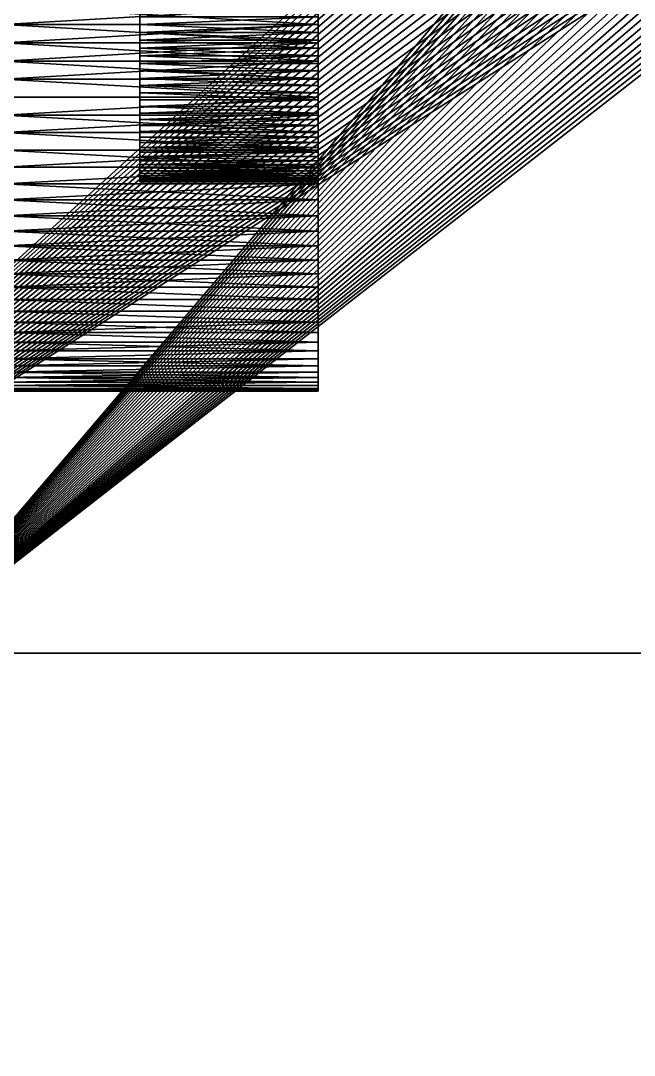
# Model space of a CAD drawing. Header units: millimetres. Extents: x 0 to 520, y -2 to 382.
# Drawn here: x 24.16 to 30.02, y 174.16 to 184.04 of the extents above; entities that cross this region are included whole.
import ezdxf

# ---------------------------------------------------------------- set-up
doc = ezdxf.new("R2010")
doc.units = ezdxf.units.MM

msp = doc.modelspace()

# ---------------------------------------------------------------- linework, layer by layer
at = {"layer": 'BRASS', "color": 52}
for points in [[(509.2, 369.2, 103), (10.8, 369.2, 103), (10.8, 10.8, 103)], [(509.2, 369.2, 103), (10.8, 10.8, 103), (509.2, 10.8, 103)], [(20.5, 20.5, 86), (20.5, 359.5, 86), (35.35, 190, 86)], [(20.5, 20.5, 86), (35.35, 190, 86), (35.3521, 189.9178, 86)], [(20.5, 20.5, 86), (35.3521, 189.9178, 86), (35.3582, 189.8357, 86)], [(20.5, 20.5, 86), (35.3582, 189.8357, 86), (35.3684, 189.7541, 86)], [(20.5, 20.5, 86), (35.3684, 189.7541, 86), (35.3827, 189.6731, 86)], [(20.5, 20.5, 86), (35.3827, 189.6731, 86), (35.3827, 70.3269, 86)]]:
    msp.add_3dface(points, dxfattribs=at)
at = {"layer": 'STEEL', "color": 8}
for points in [[(33.2507, 190.0561, 86), (20, 202, 86), (20, 178, 86)], [(23, 178, 83), (23, 202, 83), (33.2507, 190.0561, 83)], [(33.2507, 190.0561, 86), (20, 178, 86), (33.2507, 189.9439, 86)], [(23, 178, 83), (33.2507, 190.0561, 83), (33.2507, 189.9439, 83)], [(33.2507, 189.9439, 86), (20, 178, 86), (33.2563, 189.8319, 86)], [(23, 178, 83), (33.2507, 189.9439, 83), (33.2563, 189.8319, 83)], [(33.2563, 189.8319, 86), (20, 178, 86), (33.2675, 189.7202, 86)], [(23, 178, 83), (33.2563, 189.8319, 83), (33.2675, 189.7202, 83)], [(33.2675, 189.7202, 86), (20, 178, 86), (33.2842, 189.6093, 86)], [(23, 178, 83), (33.2675, 189.7202, 83), (33.2842, 189.6093, 83)], [(33.2842, 189.6093, 86), (20, 178, 86), (33.3064, 189.4993, 86)], [(23, 178, 83), (33.2842, 189.6093, 83), (33.3064, 189.4993, 83)], [(33.3064, 189.4993, 86), (20, 178, 86), (33.3341, 189.3906, 86)], [(23, 178, 83), (33.3064, 189.4993, 83), (33.3341, 189.3906, 83)], [(33.3341, 189.3906, 86), (20, 178, 86), (33.3672, 189.2834, 86)], [(23, 178, 83), (33.3341, 189.3906, 83), (33.3672, 189.2834, 83)], [(33.3672, 189.2834, 86), (20, 178, 86), (33.4055, 189.178, 86)], [(23, 178, 83), (33.3672, 189.2834, 83), (33.4055, 189.178, 83)], [(33.4055, 189.178, 86), (20, 178, 86), (33.4491, 189.0746, 86)], [(23, 178, 83), (33.4055, 189.178, 83), (33.4491, 189.0746, 83)], [(33.4491, 189.0746, 86), (20, 178, 86), (33.4978, 188.9735, 86)], [(23, 178, 83), (33.4491, 189.0746, 83), (33.4978, 188.9735, 83)], [(33.4978, 188.9735, 86), (20, 178, 86), (33.5514, 188.875, 86)], [(23, 178, 83), (33.4978, 188.9735, 83), (33.5514, 188.875, 83)], [(33.5514, 188.875, 86), (20, 178, 86), (33.6099, 188.7793, 86)], [(23, 178, 83), (33.5514, 188.875, 83), (33.6099, 188.7793, 83)], [(33.6099, 188.7793, 86), (20, 178, 86), (33.6731, 188.6866, 86)], [(23, 178, 83), (33.6099, 188.7793, 83), (33.6731, 188.6866, 83)], [(33.6731, 188.6866, 86), (20, 178, 86), (33.7409, 188.5971, 86)], [(23, 178, 83), (33.6731, 188.6866, 83), (33.7409, 188.5971, 83)], [(33.7409, 188.5971, 86), (20, 178, 86), (33.813, 188.5112, 86)], [(23, 178, 83), (33.7409, 188.5971, 83), (33.813, 188.5112, 83)], [(33.813, 188.5112, 86), (20, 178, 86), (33.8893, 188.429, 86)], [(23, 178, 83), (33.813, 188.5112, 83), (33.8893, 188.429, 83)], [(33.9696, 188.3506, 86), (33.8893, 188.429, 86), (20, 178, 86)], [(33.8893, 188.429, 83), (33.9696, 188.3506, 83), (23, 178, 83)], [(34.0537, 188.2764, 86), (33.9696, 188.3506, 86), (20, 178, 86)], [(34.1414, 188.2065, 86), (34.0537, 188.2764, 86), (20, 178, 86)], [(33.9696, 188.3506, 83), (34.0537, 188.2764, 83), (23, 178, 83)], [(34.0537, 188.2764, 83), (34.1414, 188.2065, 83), (23, 178, 83)], [(34.2325, 188.141, 86), (34.1414, 188.2065, 86), (20, 178, 86)], [(34.1414, 188.2065, 83), (34.2325, 188.141, 83), (23, 178, 83)], [(34.3268, 188.0801, 86), (34.2325, 188.141, 86), (20, 178, 86)], [(34.4239, 188.024, 86), (34.3268, 188.0801, 86), (20, 178, 86)], [(34.2325, 188.141, 83), (34.3268, 188.0801, 83), (23, 178, 83)], [(34.3268, 188.0801, 83), (34.4239, 188.024, 83), (23, 178, 83)], [(34.5238, 187.9728, 86), (34.4239, 188.024, 86), (20, 178, 86)], [(34.626, 187.9267, 86), (34.5238, 187.9728, 86), (20, 178, 86)], [(34.4239, 188.024, 83), (34.5238, 187.9728, 83), (23, 178, 83)], [(34.5238, 187.9728, 83), (34.626, 187.9267, 83), (23, 178, 83)], [(34.7305, 187.8857, 86), (34.626, 187.9267, 86), (20, 178, 86)], [(34.8368, 187.85, 86), (34.7305, 187.8857, 86), (20, 178, 86)], [(34.626, 187.9267, 83), (34.7305, 187.8857, 83), (23, 178, 83)], [(34.7305, 187.8857, 83), (34.8368, 187.85, 83), (23, 178, 83)], [(34.9448, 187.8196, 86), (34.8368, 187.85, 86), (20, 178, 86)], [(35.0542, 187.7946, 86), (34.9448, 187.8196, 86), (20, 178, 86)], [(35.1647, 187.7751, 86), (35.0542, 187.7946, 86), (20, 178, 86)], [(35.276, 187.7612, 86), (35.1647, 187.7751, 86), (20, 178, 86)], [(34.8368, 187.85, 83), (34.9448, 187.8196, 83), (23, 178, 83)], [(34.9448, 187.8196, 83), (35.0542, 187.7946, 83), (23, 178, 83)], [(35.0542, 187.7946, 83), (35.1647, 187.7751, 83), (23, 178, 83)], [(35.1647, 187.7751, 83), (35.276, 187.7612, 83), (23, 178, 83)], [(48, 178, 86), (35.276, 187.7612, 86), (20, 178, 86)], [(35.276, 187.7612, 83), (35.3878, 187.7528, 83), (23, 178, 83)], [(35.3878, 187.7528, 83), (35.5, 187.75, 83), (23, 178, 83)], [(35.5, 187.75, 83), (48, 178, 83), (23, 178, 83)], [(25.3, 182.701, 72.75), (25.3, 185.4958, 71.8879), (25.3, 185.4995, 72.0374)], [(25.3, 182.9262, 73.0474), (25.3, 185.4995, 72.0374), (25.3, 185.4219, 72.4777)], [(25.3, 182.9262, 73.0474), (25.3, 182.701, 72.75), (25.3, 185.4995, 72.0374)], [(25.3, 182.5561, 71.5937), (25.3, 185.4884, 71.8135), (25.3, 185.4958, 71.8879)], [(25.3, 182.701, 72.75), (25.3, 182.5561, 71.5937), (25.3, 185.4958, 71.8879)], [(25.3, 182.5561, 71.5937), (25.3, 185.4772, 71.7395), (25.3, 185.4884, 71.8135)], [(25.3, 182.5561, 71.5937), (25.3, 185.4624, 71.6662), (25.3, 185.4772, 71.7395)], [(25.3, 182.5561, 71.5937), (25.3, 185.3963, 71.452), (25.3, 185.4624, 71.6662)], [(25.3, 182.9262, 73.0474), (25.3, 185.4219, 72.4777), (25.3, 185.299, 72.75)], [(25.3, 182.5561, 71.5937), (25.3, 185.3348, 71.3157), (25.3, 185.3963, 71.452)], [(25.3, 182.5561, 71.5937), (25.3, 185.2179, 71.1244), (25.3, 185.3348, 71.3157)], [(25.3, 182.9262, 73.0474), (25.3, 185.299, 72.75), (25.3, 184.4421, 73.4334)], [(25.3, 182.5561, 71.5937), (25.3, 185.1247, 71.0075), (25.3, 185.2179, 71.1244)], [(25.3, 182.5561, 71.5937), (25.3, 185.0738, 70.9526), (25.3, 185.1247, 71.0075)], [(25.3, 182.5561, 71.5937), (25.3, 185.0203, 70.9004), (25.3, 185.0738, 70.9526)], [(25.3, 182.5561, 71.5937), (25.3, 184.9642, 70.8509), (25.3, 185.0203, 70.9004)], [(25.3, 182.5561, 71.5937), (25.3, 184.9057, 70.8043), (25.3, 184.9642, 70.8509)], [(25.3, 182.5561, 71.5937), (25.3, 184.845, 70.7606), (25.3, 184.9057, 70.8043)], [(25.3, 182.701, 71.25), (25.3, 184.7822, 70.7201), (25.3, 184.845, 70.7606)], [(25.3, 182.5561, 71.5937), (25.3, 182.701, 71.25), (25.3, 184.845, 70.7606)], [(25.3, 182.701, 71.25), (25.3, 184.6508, 70.6485), (25.3, 184.7822, 70.7201)], [(25.3, 182.8753, 71.0075), (25.3, 184.5827, 70.6178), (25.3, 184.6508, 70.6485)], [(25.3, 182.701, 71.25), (25.3, 182.8753, 71.0075), (25.3, 184.6508, 70.6485)], [(25.3, 182.8753, 71.0075), (25.3, 184.3701, 70.5464), (25.3, 184.5827, 70.6178)], [(25.3, 183.8506, 73.4925), (25.3, 184.4421, 73.4334), (25.3, 184.2236, 73.4832)], [(25.3, 182.9262, 73.0474), (25.3, 184.4421, 73.4334), (25.3, 183.8506, 73.4925)], [(25.3, 182.9797, 70.9004), (25.3, 184.2972, 70.5297), (25.3, 184.3701, 70.5464)], [(25.3, 182.8753, 71.0075), (25.3, 182.9797, 70.9004), (25.3, 184.3701, 70.5464)], [(25.3, 182.9797, 70.9004), (25.3, 184.2236, 70.5168), (25.3, 184.2972, 70.5297)], [(25.3, 182.9797, 70.9004), (25.3, 184.1494, 70.5075), (25.3, 184.2236, 70.5168)], [(25.3, 184, 73.5), (25.3, 184.2236, 73.4832), (25.3, 184.0748, 73.4981)], [(25.3, 183.8506, 73.4925), (25.3, 184.2236, 73.4832), (25.3, 184, 73.5)], [(27, 184.1745, 68.5044), (27, 184, 68.5), (24, 184, 68.5)], [(27, 184.1745, 68.5044), (24, 184, 68.5), (24, 184.1745, 68.5044)], [(27, 184, 75.5), (24, 184.1745, 75.4956), (24, 184, 75.5)], [(27, 184, 75.5), (27, 184.1745, 75.4956), (24, 184.1745, 75.4956)], [(25.3, 182.9797, 70.9004), (25.3, 184.0748, 70.5019), (25.3, 184.1494, 70.5075)], [(27, 184, 70.5), (27, 184.1745, 68.5044), (27, 184.0748, 70.5019)], [(27, 184, 70.5), (27, 184, 68.5), (27, 184.1745, 68.5044)], [(27, 184, 75.5), (27, 184.0748, 73.4981), (27, 184.1745, 75.4956)], [(27, 184, 70.5), (27, 184.0748, 70.5019), (25.3, 184, 70.5)], [(25.3, 184, 70.5), (27, 184.0748, 70.5019), (25.3, 184.0748, 70.5019)], [(25.3, 184.0748, 73.4981), (27, 184.0748, 73.4981), (25.3, 184, 73.5)], [(27, 184.0748, 73.4981), (27, 184, 73.5), (25.3, 184, 73.5)], [(25.3, 182.9797, 70.9004), (25.3, 184, 70.5), (25.3, 184.0748, 70.5019)], [(27, 184, 75.5), (27, 184, 73.5), (27, 184.0748, 73.4981)], [(27, 183.8255, 75.4956), (27, 184, 75.5), (24, 184, 75.5)], [(27, 183.8255, 75.4956), (24, 184, 75.5), (24, 183.8255, 75.4956)], [(27, 184, 68.5), (27, 183.8255, 68.5044), (24, 183.8255, 68.5044)], [(27, 184, 68.5), (24, 183.8255, 68.5044), (24, 184, 68.5)], [(27, 184, 73.5), (27, 183.9252, 73.4981), (25.3, 184, 73.5)], [(25.3, 184, 73.5), (27, 183.9252, 73.4981), (25.3, 183.9252, 73.4981)], [(27, 183.9252, 70.5019), (27, 184, 70.5), (25.3, 183.9252, 70.5019)], [(25.3, 183.9252, 70.5019), (27, 184, 70.5), (25.3, 184, 70.5)], [(25.3, 182.9797, 70.9004), (25.3, 183.9252, 70.5019), (25.3, 184, 70.5)], [(25.3, 183.8506, 73.4925), (25.3, 184, 73.5), (25.3, 183.9252, 73.4981)], [(25.3, 183.9252, 73.4981), (27, 183.8506, 73.4925), (25.3, 183.8506, 73.4925)], [(27, 183.9252, 73.4981), (27, 183.8506, 73.4925), (25.3, 183.9252, 73.4981)], [(27, 183.8506, 70.5075), (27, 183.9252, 70.5019), (25.3, 183.8506, 70.5075)], [(25.3, 183.8506, 70.5075), (27, 183.9252, 70.5019), (25.3, 183.9252, 70.5019)], [(25.3, 182.9797, 70.9004), (25.3, 183.8506, 70.5075), (25.3, 183.9252, 70.5019)], [(27, 183.9252, 70.5019), (27, 183.8255, 68.5044), (27, 184, 68.5)], [(27, 183.9252, 70.5019), (27, 184, 68.5), (27, 184, 70.5)], [(27, 184, 75.5), (27, 183.9252, 73.4981), (27, 184, 73.5)], [(27, 183.8255, 75.4956), (27, 183.9252, 73.4981), (27, 184, 75.5)], [(27, 183.8506, 70.5075), (27, 183.8255, 68.5044), (27, 183.9252, 70.5019)], [(27, 183.8255, 75.4956), (27, 183.8506, 73.4925), (27, 183.9252, 73.4981)], [(27, 183.6515, 75.4826), (24, 183.8255, 75.4956), (24, 183.6515, 75.4826)], [(27, 183.6515, 75.4826), (27, 183.8255, 75.4956), (24, 183.8255, 75.4956)], [(27, 183.8255, 68.5044), (27, 183.6515, 68.5174), (24, 183.6515, 68.5174)], [(27, 183.8255, 68.5044), (24, 183.6515, 68.5174), (24, 183.8255, 68.5044)], [(25.3, 183.8506, 73.4925), (27, 183.7764, 73.4832), (25.3, 183.7764, 73.4832)], [(27, 183.8506, 73.4925), (27, 183.7764, 73.4832), (25.3, 183.8506, 73.4925)], [(25.3, 183.7764, 70.5168), (27, 183.8506, 70.5075), (25.3, 183.8506, 70.5075)], [(27, 183.7764, 70.5168), (27, 183.8506, 70.5075), (25.3, 183.7764, 70.5168)], [(25.3, 183.2178, 70.7201), (25.3, 183.7764, 70.5168), (25.3, 183.8506, 70.5075)], [(25.3, 182.9797, 70.9004), (25.3, 183.2178, 70.7201), (25.3, 183.8506, 70.5075)], [(25.3, 183.7028, 73.4703), (25.3, 183.8506, 73.4925), (25.3, 183.7764, 73.4832)], [(25.3, 183.6299, 73.4536), (25.3, 183.8506, 73.4925), (25.3, 183.7028, 73.4703)], [(25.3, 182.9262, 73.0474), (25.3, 183.8506, 73.4925), (25.3, 183.6299, 73.4536)], [(27, 183.8506, 70.5075), (27, 183.6515, 68.5174), (27, 183.8255, 68.5044)], [(27, 183.7764, 70.5168), (27, 183.6515, 68.5174), (27, 183.8506, 70.5075)], [(27, 183.6515, 75.4826), (27, 183.8506, 73.4925), (27, 183.8255, 75.4956)], [(27, 183.4784, 75.4609), (27, 183.7764, 73.4832), (27, 183.8506, 73.4925)], [(27, 183.4784, 75.4609), (27, 183.8506, 73.4925), (27, 183.6515, 75.4826)], [(25.3, 183.7764, 73.4832), (27, 183.7028, 73.4703), (25.3, 183.7028, 73.4703)], [(27, 183.7764, 73.4832), (27, 183.7028, 73.4703), (25.3, 183.7764, 73.4832)], [(25.3, 183.7028, 70.5297), (27, 183.7764, 70.5168), (25.3, 183.7764, 70.5168)], [(27, 183.7028, 70.5297), (27, 183.7764, 70.5168), (25.3, 183.7028, 70.5297)], [(25.3, 183.2178, 70.7201), (25.3, 183.7028, 70.5297), (25.3, 183.7764, 70.5168)], [(27, 183.7764, 70.5168), (27, 183.4784, 68.5391), (27, 183.6515, 68.5174)], [(27, 183.7028, 70.5297), (27, 183.4784, 68.5391), (27, 183.7764, 70.5168)], [(27, 183.4784, 75.4609), (27, 183.7028, 73.4703), (27, 183.7764, 73.4832)], [(27, 183.6515, 75.4826), (24, 183.6515, 75.4826), (24, 183.4784, 75.4609)], [(27, 183.4784, 75.4609), (27, 183.6515, 75.4826), (24, 183.4784, 75.4609)], [(27, 183.4784, 68.5391), (24, 183.4784, 68.5391), (24, 183.6515, 68.5174)], [(27, 183.6515, 68.5174), (27, 183.4784, 68.5391), (24, 183.6515, 68.5174)], [(25.3, 183.7028, 73.4703), (27, 183.6299, 73.4536), (25.3, 183.6299, 73.4536)], [(27, 183.7028, 73.4703), (27, 183.6299, 73.4536), (25.3, 183.7028, 73.4703)], [(25.3, 183.6299, 70.5464), (27, 183.7028, 70.5297), (25.3, 183.7028, 70.5297)], [(27, 183.6299, 70.5464), (27, 183.7028, 70.5297), (25.3, 183.6299, 70.5464)], [(25.3, 183.5579, 70.5666), (25.3, 183.6299, 70.5464), (25.3, 183.7028, 70.5297)], [(25.3, 183.2178, 70.7201), (25.3, 183.5579, 70.5666), (25.3, 183.7028, 70.5297)], [(25.3, 183.6299, 73.4536), (27, 183.5579, 73.4334), (25.3, 183.5579, 73.4334)], [(27, 183.6299, 73.4536), (27, 183.5579, 73.4334), (25.3, 183.6299, 73.4536)], [(25.3, 183.5579, 70.5666), (27, 183.5579, 70.5666), (25.3, 183.6299, 70.5464)], [(27, 183.5579, 70.5666), (27, 183.6299, 70.5464), (25.3, 183.6299, 70.5464)], [(25.3, 183.487, 73.4095), (25.3, 183.6299, 73.4536), (25.3, 183.5579, 73.4334)], [(25.3, 183.3492, 73.3515), (25.3, 183.6299, 73.4536), (25.3, 183.487, 73.4095)], [(25.3, 183.2178, 73.2799), (25.3, 183.6299, 73.4536), (25.3, 183.3492, 73.3515)], [(25.3, 182.9797, 73.0996), (25.3, 183.6299, 73.4536), (25.3, 183.2178, 73.2799)], [(25.3, 182.9262, 73.0474), (25.3, 183.6299, 73.4536), (25.3, 182.9797, 73.0996)], [(27, 183.7028, 70.5297), (27, 183.3065, 68.5694), (27, 183.4784, 68.5391)], [(27, 183.6299, 70.5464), (27, 183.3065, 68.5694), (27, 183.7028, 70.5297)], [(27, 183.3065, 75.4306), (27, 183.7028, 73.4703), (27, 183.4784, 75.4609)], [(27, 183.1363, 75.3918), (27, 183.7028, 73.4703), (27, 183.3065, 75.4306)], [(27, 183.1363, 75.3918), (27, 183.6299, 73.4536), (27, 183.7028, 73.4703)], [(27, 183.6299, 70.5464), (27, 183.1363, 68.6082), (27, 183.3065, 68.5694)], [(27, 183.5579, 70.5666), (27, 183.1363, 68.6082), (27, 183.6299, 70.5464)], [(27, 182.9684, 75.3445), (27, 183.5579, 73.4334), (27, 183.6299, 73.4536)], [(27, 182.9684, 75.3445), (27, 183.6299, 73.4536), (27, 183.1363, 75.3918)], [(25.3, 183.5579, 73.4334), (27, 183.487, 73.4095), (25.3, 183.487, 73.4095)], [(27, 183.5579, 73.4334), (27, 183.487, 73.4095), (25.3, 183.5579, 73.4334)], [(27, 183.487, 70.5905), (27, 183.5579, 70.5666), (25.3, 183.487, 70.5905)], [(25.3, 183.487, 70.5905), (27, 183.5579, 70.5666), (25.3, 183.5579, 70.5666)], [(25.3, 183.2178, 70.7201), (25.3, 183.487, 70.5905), (25.3, 183.5579, 70.5666)], [(27, 183.5579, 70.5666), (27, 182.9684, 68.6555), (27, 183.1363, 68.6082)], [(27, 183.487, 70.5905), (27, 182.9684, 68.6555), (27, 183.5579, 70.5666)], [(27, 182.8029, 75.2889), (27, 183.5579, 73.4334), (27, 182.9684, 75.3445)], [(27, 182.8029, 75.2889), (27, 183.487, 73.4095), (27, 183.5579, 73.4334)], [(27, 183.3065, 75.4306), (24, 183.4784, 75.4609), (24, 183.3065, 75.4306)], [(27, 183.3065, 75.4306), (27, 183.4784, 75.4609), (24, 183.4784, 75.4609)], [(27, 183.3065, 68.5694), (24, 183.3065, 68.5694), (24, 183.4784, 68.5391)], [(27, 183.4784, 68.5391), (27, 183.3065, 68.5694), (24, 183.4784, 68.5391)], [(25.3, 183.487, 73.4095), (27, 183.4173, 73.3822), (25.3, 183.4173, 73.3822)], [(27, 183.487, 73.4095), (27, 183.4173, 73.3822), (25.3, 183.487, 73.4095)], [(27, 183.4173, 70.6178), (27, 183.487, 70.5905), (25.3, 183.4173, 70.6178)], [(25.3, 183.4173, 70.6178), (27, 183.487, 70.5905), (25.3, 183.487, 70.5905)], [(25.3, 183.2178, 70.7201), (25.3, 183.4173, 70.6178), (25.3, 183.487, 70.5905)], [(25.3, 183.3492, 73.3515), (25.3, 183.487, 73.4095), (25.3, 183.4173, 73.3822)], [(27, 183.487, 70.5905), (27, 182.8029, 68.7111), (27, 182.9684, 68.6555)], [(27, 183.4173, 70.6178), (27, 182.8029, 68.7111), (27, 183.487, 70.5905)], [(27, 182.8029, 75.2889), (27, 183.4173, 73.3822), (27, 183.487, 73.4095)], [(25.3, 183.4173, 73.3822), (27, 183.3492, 73.3515), (25.3, 183.3492, 73.3515)], [(27, 183.4173, 73.3822), (27, 183.3492, 73.3515), (25.3, 183.4173, 73.3822)], [(25.3, 183.3492, 70.6485), (27, 183.3492, 70.6485), (25.3, 183.4173, 70.6178)], [(27, 183.3492, 70.6485), (27, 183.4173, 70.6178), (25.3, 183.4173, 70.6178)], [(25.3, 183.2826, 70.6827), (25.3, 183.3492, 70.6485), (25.3, 183.4173, 70.6178)], [(25.3, 183.2178, 70.7201), (25.3, 183.2826, 70.6827), (25.3, 183.4173, 70.6178)], [(25.3, 183.3492, 73.3515), (27, 183.2826, 73.3173), (25.3, 183.2826, 73.3173)], [(27, 183.3492, 73.3515), (27, 183.2826, 73.3173), (25.3, 183.3492, 73.3515)], [(25.3, 183.2826, 70.6827), (27, 183.2826, 70.6827), (25.3, 183.3492, 70.6485)], [(27, 183.2826, 70.6827), (27, 183.3492, 70.6485), (25.3, 183.3492, 70.6485)], [(25.3, 183.2178, 73.2799), (25.3, 183.3492, 73.3515), (25.3, 183.2826, 73.3173)], [(27, 183.4173, 70.6178), (27, 182.4814, 68.8466), (27, 182.6405, 68.7748)], [(27, 183.4173, 70.6178), (27, 182.6405, 68.7748), (27, 182.8029, 68.7111)], [(27, 183.3492, 70.6485), (27, 182.4814, 68.8466), (27, 183.4173, 70.6178)], [(27, 182.6405, 75.2252), (27, 183.4173, 73.3822), (27, 182.8029, 75.2889)], [(27, 182.4814, 75.1534), (27, 183.4173, 73.3822), (27, 182.6405, 75.2252)], [(27, 182.4814, 75.1534), (27, 183.3492, 73.3515), (27, 183.4173, 73.3822)], [(27, 183.2826, 70.6827), (27, 182.4814, 68.8466), (27, 183.3492, 70.6485)], [(27, 182.4814, 75.1534), (27, 183.2826, 73.3173), (27, 183.3492, 73.3515)], [(27, 183.3065, 75.4306), (24, 183.3065, 75.4306), (24, 183.1363, 75.3918)], [(27, 183.1363, 75.3918), (27, 183.3065, 75.4306), (24, 183.1363, 75.3918)], [(27, 183.3065, 68.5694), (24, 183.1363, 68.6082), (24, 183.3065, 68.5694)], [(27, 183.3065, 68.5694), (27, 183.1363, 68.6082), (24, 183.1363, 68.6082)], [(25.3, 183.2826, 73.3173), (27, 183.2826, 73.3173), (25.3, 183.2178, 73.2799)], [(27, 183.2826, 73.3173), (27, 183.2178, 73.2799), (25.3, 183.2178, 73.2799)], [(27, 183.2178, 70.7201), (27, 183.2826, 70.6827), (25.3, 183.2178, 70.7201)], [(25.3, 183.2178, 70.7201), (27, 183.2826, 70.6827), (25.3, 183.2826, 70.6827)], [(27, 183.2826, 70.6827), (27, 182.3261, 68.9262), (27, 182.4814, 68.8466)], [(27, 183.2178, 70.7201), (27, 182.3261, 68.9262), (27, 183.2826, 70.6827)], [(27, 182.3261, 75.0738), (27, 183.2826, 73.3173), (27, 182.4814, 75.1534)], [(27, 182.175, 74.9865), (27, 183.2178, 73.2799), (27, 183.2826, 73.3173)], [(27, 182.175, 74.9865), (27, 183.2826, 73.3173), (27, 182.3261, 75.0738)], [(27, 183.1363, 75.3918), (24, 183.1363, 75.3918), (24, 182.9684, 75.3445)], [(27, 182.9684, 75.3445), (27, 183.1363, 75.3918), (24, 182.9684, 75.3445)], [(27, 182.9684, 68.6555), (24, 182.9684, 68.6555), (24, 183.1363, 68.6082)], [(27, 183.1363, 68.6082), (27, 182.9684, 68.6555), (24, 183.1363, 68.6082)], [(27, 183.2178, 73.2799), (27, 183.155, 73.2394), (25.3, 183.2178, 73.2799)], [(25.3, 183.2178, 73.2799), (27, 183.155, 73.2394), (25.3, 183.155, 73.2394)], [(27, 183.155, 70.7606), (27, 183.2178, 70.7201), (25.3, 183.155, 70.7606)], [(25.3, 183.155, 70.7606), (27, 183.2178, 70.7201), (25.3, 183.2178, 70.7201)], [(25.3, 183.0943, 70.8043), (25.3, 183.155, 70.7606), (25.3, 183.2178, 70.7201)], [(25.3, 182.9797, 70.9004), (25.3, 183.0943, 70.8043), (25.3, 183.2178, 70.7201)], [(25.3, 183.0943, 73.1957), (25.3, 183.2178, 73.2799), (25.3, 183.155, 73.2394)], [(25.3, 182.9797, 73.0996), (25.3, 183.2178, 73.2799), (25.3, 183.0943, 73.1957)], [(25.3, 183.155, 73.2394), (27, 183.155, 73.2394), (25.3, 183.0943, 73.1957)], [(27, 183.155, 73.2394), (27, 183.0943, 73.1957), (25.3, 183.0943, 73.1957)], [(27, 183.0943, 70.8043), (27, 183.155, 70.7606), (25.3, 183.0943, 70.8043)], [(25.3, 183.0943, 70.8043), (27, 183.155, 70.7606), (25.3, 183.155, 70.7606)], [(27, 183.2178, 70.7201), (27, 182.175, 69.0135), (27, 182.3261, 68.9262)], [(27, 183.155, 70.7606), (27, 182.175, 69.0135), (27, 183.2178, 70.7201)], [(27, 182.0284, 74.8918), (27, 183.2178, 73.2799), (27, 182.175, 74.9865)], [(27, 182.0284, 74.8918), (27, 183.155, 73.2394), (27, 183.2178, 73.2799)], [(27, 183.155, 70.7606), (27, 182.0284, 69.1082), (27, 182.175, 69.0135)], [(27, 183.0943, 70.8043), (27, 182.0284, 69.1082), (27, 183.155, 70.7606)], [(27, 181.8867, 74.79), (27, 183.0943, 73.1957), (27, 183.155, 73.2394)], [(27, 181.8867, 74.79), (27, 183.155, 73.2394), (27, 182.0284, 74.8918)], [(27, 183.0943, 73.1957), (27, 183.0358, 73.1491), (25.3, 183.0943, 73.1957)], [(25.3, 183.0943, 73.1957), (27, 183.0358, 73.1491), (25.3, 183.0358, 73.1491)], [(27, 183.0358, 70.8509), (27, 183.0943, 70.8043), (25.3, 183.0358, 70.8509)], [(25.3, 183.0358, 70.8509), (27, 183.0943, 70.8043), (25.3, 183.0943, 70.8043)], [(25.3, 182.9797, 70.9004), (25.3, 183.0358, 70.8509), (25.3, 183.0943, 70.8043)], [(25.3, 182.9797, 73.0996), (25.3, 183.0943, 73.1957), (25.3, 183.0358, 73.1491)], [(25.3, 183.0358, 73.1491), (27, 183.0358, 73.1491), (25.3, 182.9797, 73.0996)], [(27, 183.0358, 73.1491), (27, 182.9797, 73.0996), (25.3, 182.9797, 73.0996)], [(27, 182.9797, 70.9004), (27, 183.0358, 70.8509), (25.3, 182.9797, 70.9004)], [(25.3, 182.9797, 70.9004), (27, 183.0358, 70.8509), (25.3, 183.0358, 70.8509)], [(27, 183.0943, 70.8043), (27, 181.8867, 69.21), (27, 182.0284, 69.1082)], [(27, 183.0358, 70.8509), (27, 181.8867, 69.21), (27, 183.0943, 70.8043)], [(27, 181.8867, 74.79), (27, 183.0358, 73.1491), (27, 183.0943, 73.1957)], [(27, 183.0358, 70.8509), (27, 181.7502, 69.3188), (27, 181.8867, 69.21)], [(27, 182.9797, 70.9004), (27, 181.7502, 69.3188), (27, 183.0358, 70.8509)], [(27, 181.7502, 74.6812), (27, 183.0358, 73.1491), (27, 181.8867, 74.79)], [(27, 181.6194, 74.5657), (27, 182.9797, 73.0996), (27, 183.0358, 73.1491)], [(27, 181.6194, 74.5657), (27, 183.0358, 73.1491), (27, 181.7502, 74.6812)], [(27, 182.8029, 75.2889), (24, 182.9684, 75.3445), (24, 182.8029, 75.2889)], [(27, 182.8029, 75.2889), (27, 182.9684, 75.3445), (24, 182.9684, 75.3445)], [(27, 182.8029, 68.7111), (24, 182.8029, 68.7111), (24, 182.9684, 68.6555)], [(27, 182.9684, 68.6555), (27, 182.8029, 68.7111), (24, 182.9684, 68.6555)], [(27, 182.9797, 73.0996), (27, 182.9262, 73.0474), (25.3, 182.9797, 73.0996)], [(25.3, 182.9797, 73.0996), (27, 182.9262, 73.0474), (25.3, 182.9262, 73.0474)], [(25.3, 182.9262, 70.9526), (27, 182.9262, 70.9526), (25.3, 182.9797, 70.9004)], [(27, 182.9262, 70.9526), (27, 182.9797, 70.9004), (25.3, 182.9797, 70.9004)], [(25.3, 182.8753, 71.0075), (25.3, 182.9262, 70.9526), (25.3, 182.9797, 70.9004)], [(27, 182.9797, 70.9004), (27, 181.6194, 69.4343), (27, 181.7502, 69.3188)], [(27, 181.4945, 69.5562), (27, 182.9797, 70.9004), (27, 182.9262, 70.9526)], [(27, 181.4945, 69.5562), (27, 181.6194, 69.4343), (27, 182.9797, 70.9004)], [(27, 181.6194, 74.5657), (27, 182.9262, 73.0474), (27, 182.9797, 73.0996)], [(27, 182.9262, 73.0474), (27, 182.8753, 72.9925), (25.3, 182.9262, 73.0474)], [(25.3, 182.9262, 73.0474), (27, 182.8753, 72.9925), (25.3, 182.8753, 72.9925)], [(27, 182.8753, 71.0075), (27, 182.9262, 70.9526), (25.3, 182.8753, 71.0075)], [(25.3, 182.8753, 71.0075), (27, 182.9262, 70.9526), (25.3, 182.9262, 70.9526)], [(25.3, 182.9262, 73.0474), (25.3, 182.8753, 72.9925), (25.3, 182.8273, 72.9352)], [(25.3, 182.9262, 73.0474), (25.3, 182.8273, 72.9352), (25.3, 182.701, 72.75)], [(27, 182.8753, 72.9925), (27, 182.8273, 72.9352), (25.3, 182.8753, 72.9925)], [(25.3, 182.8753, 72.9925), (27, 182.8273, 72.9352), (25.3, 182.8273, 72.9352)], [(27, 182.8273, 71.0648), (27, 182.8753, 71.0075), (25.3, 182.8273, 71.0648)], [(25.3, 182.8273, 71.0648), (27, 182.8753, 71.0075), (25.3, 182.8753, 71.0075)], [(25.3, 182.7821, 71.1244), (25.3, 182.8273, 71.0648), (25.3, 182.8753, 71.0075)], [(25.3, 182.701, 71.25), (25.3, 182.7821, 71.1244), (25.3, 182.8753, 71.0075)], [(27, 181.3758, 69.6841), (27, 181.4945, 69.5562), (27, 182.9262, 70.9526)], [(27, 181.3758, 69.6841), (27, 182.9262, 70.9526), (27, 182.8753, 71.0075)], [(27, 181.4945, 74.4438), (27, 182.8753, 72.9925), (27, 182.9262, 73.0474)], [(27, 181.4945, 74.4438), (27, 182.9262, 73.0474), (27, 181.6194, 74.5657)], [(27, 181.3758, 69.6841), (27, 182.8753, 71.0075), (27, 182.8273, 71.0648)], [(27, 181.3758, 74.3159), (27, 182.8273, 72.9352), (27, 182.8753, 72.9925)], [(27, 181.4945, 74.4438), (27, 181.3758, 74.3159), (27, 182.8753, 72.9925)], [(27, 182.6405, 75.2252), (24, 182.8029, 75.2889), (24, 182.6405, 75.2252)], [(27, 182.6405, 75.2252), (27, 182.8029, 75.2889), (24, 182.8029, 75.2889)], [(27, 182.8029, 68.7111), (27, 182.6405, 68.7748), (24, 182.6405, 68.7748)], [(27, 182.8029, 68.7111), (24, 182.6405, 68.7748), (24, 182.8029, 68.7111)], [(27, 182.8273, 72.9352), (27, 182.7821, 72.8756), (25.3, 182.8273, 72.9352)], [(25.3, 182.8273, 72.9352), (27, 182.7821, 72.8756), (25.3, 182.7821, 72.8756)], [(27, 182.7821, 71.1244), (27, 182.8273, 71.0648), (25.3, 182.7821, 71.1244)], [(25.3, 182.7821, 71.1244), (27, 182.8273, 71.0648), (25.3, 182.8273, 71.0648)], [(25.3, 182.8273, 72.9352), (25.3, 182.7821, 72.8756), (25.3, 182.74, 72.8138)], [(25.3, 182.8273, 72.9352), (25.3, 182.74, 72.8138), (25.3, 182.701, 72.75)], [(25.3, 182.7821, 72.8756), (27, 182.7821, 72.8756), (25.3, 182.74, 72.8138)], [(27, 182.7821, 72.8756), (27, 182.74, 72.8138), (25.3, 182.74, 72.8138)], [(27, 182.74, 71.1862), (27, 182.7821, 71.1244), (25.3, 182.74, 71.1862)], [(25.3, 182.74, 71.1862), (27, 182.7821, 71.1244), (25.3, 182.7821, 71.1244)], [(25.3, 182.701, 71.25), (25.3, 182.74, 71.1862), (25.3, 182.7821, 71.1244)], [(27, 182.74, 72.8138), (27, 182.701, 72.75), (25.3, 182.74, 72.8138)], [(25.3, 182.74, 72.8138), (27, 182.701, 72.75), (25.3, 182.701, 72.75)], [(25.3, 182.701, 71.25), (27, 182.701, 71.25), (25.3, 182.74, 71.1862)], [(27, 182.701, 71.25), (27, 182.74, 71.1862), (25.3, 182.74, 71.1862)], [(27, 181.2636, 69.8178), (27, 181.3758, 69.6841), (27, 182.8273, 71.0648)], [(27, 181.1582, 69.9569), (27, 181.2636, 69.8178), (27, 182.8273, 71.0648)], [(27, 181.1582, 69.9569), (27, 182.8273, 71.0648), (27, 182.7821, 71.1244)], [(27, 181.1582, 74.0431), (27, 182.7821, 72.8756), (27, 182.8273, 72.9352)], [(27, 181.2636, 74.1822), (27, 181.1582, 74.0431), (27, 182.8273, 72.9352)], [(27, 181.3758, 74.3159), (27, 181.2636, 74.1822), (27, 182.8273, 72.9352)], [(27, 181.0599, 70.1011), (27, 181.1582, 69.9569), (27, 182.7821, 71.1244)], [(27, 181.0599, 70.1011), (27, 182.7821, 71.1244), (27, 182.74, 71.1862)], [(27, 181.1582, 74.0431), (27, 182.74, 72.8138), (27, 182.7821, 72.8756)], [(27, 181.0599, 70.1011), (27, 182.74, 71.1862), (27, 182.701, 71.25)], [(27, 181.0599, 73.8989), (27, 182.701, 72.75), (27, 182.74, 72.8138)], [(27, 181.1582, 74.0431), (27, 181.0599, 73.8989), (27, 182.74, 72.8138)], [(27, 182.6405, 75.2252), (24, 182.6405, 75.2252), (24, 182.4814, 75.1534)], [(27, 182.4814, 75.1534), (27, 182.6405, 75.2252), (24, 182.4814, 75.1534)], [(27, 182.6405, 68.7748), (27, 182.4814, 68.8466), (24, 182.4814, 68.8466)], [(27, 182.6405, 68.7748), (24, 182.4814, 68.8466), (24, 182.6405, 68.7748)], [(25.3, 182.701, 72.75), (27, 182.701, 72.75), (25.3, 182.6652, 72.6843)], [(27, 182.701, 72.75), (27, 182.6652, 72.6843), (25.3, 182.6652, 72.6843)], [(27, 182.6652, 71.3157), (27, 182.701, 71.25), (25.3, 182.6652, 71.3157)], [(25.3, 182.6652, 71.3157), (27, 182.701, 71.25), (25.3, 182.701, 71.25)], [(25.3, 182.6327, 71.3831), (25.3, 182.6652, 71.3157), (25.3, 182.701, 71.25)], [(25.3, 182.6037, 71.452), (25.3, 182.6327, 71.3831), (25.3, 182.701, 71.25)], [(25.3, 182.5561, 71.5937), (25.3, 182.6037, 71.452), (25.3, 182.701, 71.25)], [(25.3, 182.701, 72.75), (25.3, 182.6652, 72.6843), (25.3, 182.6327, 72.6169)], [(25.3, 182.701, 72.75), (25.3, 182.6327, 72.6169), (25.3, 182.6037, 72.548)], [(25.3, 182.701, 72.75), (25.3, 182.6037, 72.548), (25.3, 182.5561, 71.5937)], [(25.3, 182.6652, 72.6843), (27, 182.6327, 72.6169), (25.3, 182.6327, 72.6169)], [(27, 182.6652, 72.6843), (27, 182.6327, 72.6169), (25.3, 182.6652, 72.6843)], [(27, 182.6327, 71.3831), (27, 182.6652, 71.3157), (25.3, 182.6327, 71.3831)], [(25.3, 182.6327, 71.3831), (27, 182.6652, 71.3157), (25.3, 182.6652, 71.3157)], [(27, 180.9689, 70.25), (27, 181.0599, 70.1011), (27, 182.701, 71.25)], [(27, 180.8854, 70.4033), (27, 180.9689, 70.25), (27, 182.701, 71.25)], [(27, 180.8854, 70.4033), (27, 182.701, 71.25), (27, 182.6652, 71.3157)], [(27, 180.9689, 73.75), (27, 182.6652, 72.6843), (27, 182.701, 72.75)], [(27, 181.0599, 73.8989), (27, 180.9689, 73.75), (27, 182.701, 72.75)], [(27, 180.8097, 70.5605), (27, 182.6652, 71.3157), (27, 182.6327, 71.3831)], [(27, 180.8097, 70.5605), (27, 180.8854, 70.4033), (27, 182.6652, 71.3157)], [(27, 180.8097, 73.4395), (27, 182.6327, 72.6169), (27, 182.6652, 72.6843)], [(27, 180.8854, 73.5967), (27, 180.8097, 73.4395), (27, 182.6652, 72.6843)], [(27, 180.9689, 73.75), (27, 180.8854, 73.5967), (27, 182.6652, 72.6843)], [(25.3, 182.6327, 72.6169), (27, 182.6037, 72.548), (25.3, 182.6037, 72.548)], [(27, 182.6327, 72.6169), (27, 182.6037, 72.548), (25.3, 182.6327, 72.6169)], [(25.3, 182.6037, 71.452), (27, 182.6037, 71.452), (25.3, 182.6327, 71.3831)], [(27, 182.6037, 71.452), (27, 182.6327, 71.3831), (25.3, 182.6327, 71.3831)], [(25.3, 182.6037, 72.548), (27, 182.5781, 72.4777), (25.3, 182.5781, 72.4777)], [(27, 182.6037, 72.548), (27, 182.5781, 72.4777), (25.3, 182.6037, 72.548)], [(27, 182.5781, 71.5223), (27, 182.6037, 71.452), (25.3, 182.5781, 71.5223)], [(25.3, 182.5781, 71.5223), (27, 182.6037, 71.452), (25.3, 182.6037, 71.452)], [(25.3, 182.5561, 71.5937), (25.3, 182.5781, 71.5223), (25.3, 182.6037, 71.452)], [(25.3, 182.6037, 72.548), (25.3, 182.5005, 71.9626), (25.3, 182.5228, 71.7395)], [(25.3, 182.6037, 72.548), (25.3, 182.5228, 72.2605), (25.3, 182.5005, 72.0374)], [(25.3, 182.6037, 72.548), (25.3, 182.5781, 72.4777), (25.3, 182.5228, 72.2605)], [(25.3, 182.6037, 72.548), (25.3, 182.5005, 72.0374), (25.3, 182.5005, 71.9626)], [(25.3, 182.6037, 72.548), (25.3, 182.5228, 71.7395), (25.3, 182.5376, 71.6662)], [(25.3, 182.6037, 72.548), (25.3, 182.5376, 71.6662), (25.3, 182.5561, 71.5937)], [(25.3, 182.5781, 72.4777), (27, 182.5561, 72.4063), (25.3, 182.5561, 72.4063)], [(27, 182.5781, 72.4777), (27, 182.5561, 72.4063), (25.3, 182.5781, 72.4777)], [(27, 182.5561, 71.5937), (27, 182.5781, 71.5223), (25.3, 182.5561, 71.5937)], [(25.3, 182.5561, 71.5937), (27, 182.5781, 71.5223), (25.3, 182.5781, 71.5223)], [(25.3, 182.5781, 72.4777), (25.3, 182.5561, 72.4063), (25.3, 182.5228, 72.2605)], [(25.3, 182.5561, 72.4063), (27, 182.5376, 72.3338), (25.3, 182.5376, 72.3338)], [(27, 182.5561, 72.4063), (27, 182.5376, 72.3338), (25.3, 182.5561, 72.4063)], [(27, 182.5376, 71.6662), (27, 182.5561, 71.5937), (25.3, 182.5376, 71.6662)], [(25.3, 182.5376, 71.6662), (27, 182.5561, 71.5937), (25.3, 182.5561, 71.5937)], [(25.3, 182.5561, 72.4063), (25.3, 182.5376, 72.3338), (25.3, 182.5228, 72.2605)], [(25.3, 182.5376, 72.3338), (27, 182.5376, 72.3338), (25.3, 182.5228, 72.2605)], [(27, 182.5376, 72.3338), (27, 182.5228, 72.2605), (25.3, 182.5228, 72.2605)], [(27, 182.5228, 71.7395), (27, 182.5376, 71.6662), (25.3, 182.5228, 71.7395)], [(25.3, 182.5228, 71.7395), (27, 182.5376, 71.6662), (25.3, 182.5376, 71.6662)], [(27, 180.7419, 70.7213), (27, 180.8097, 70.5605), (27, 182.6327, 71.3831)], [(27, 180.7419, 70.7213), (27, 182.6327, 71.3831), (27, 182.6037, 71.452)], [(27, 180.8097, 73.4395), (27, 182.6037, 72.548), (27, 182.6327, 72.6169)], [(27, 180.6823, 70.8853), (27, 180.7419, 70.7213), (27, 182.6037, 71.452)], [(27, 180.6823, 70.8853), (27, 182.6037, 71.452), (27, 182.5781, 71.5223)], [(27, 180.7419, 73.2787), (27, 182.5781, 72.4777), (27, 182.6037, 72.548)], [(27, 180.8097, 73.4395), (27, 180.7419, 73.2787), (27, 182.6037, 72.548)], [(27, 180.6308, 71.0521), (27, 182.5781, 71.5223), (27, 182.5561, 71.5937)], [(27, 180.6308, 71.0521), (27, 180.6823, 70.8853), (27, 182.5781, 71.5223)], [(27, 180.6823, 73.1147), (27, 182.5561, 72.4063), (27, 182.5781, 72.4777)], [(27, 180.7419, 73.2787), (27, 180.6823, 73.1147), (27, 182.5781, 72.4777)], [(27, 180.6308, 71.0521), (27, 182.5561, 71.5937), (27, 182.5376, 71.6662)], [(27, 180.6308, 72.9479), (27, 182.5376, 72.3338), (27, 182.5561, 72.4063)], [(27, 180.6823, 73.1147), (27, 180.6308, 72.9479), (27, 182.5561, 72.4063)], [(27, 180.5878, 71.2212), (27, 180.6308, 71.0521), (27, 182.5376, 71.6662)], [(27, 180.5532, 71.3922), (27, 180.5878, 71.2212), (27, 182.5376, 71.6662)], [(27, 180.5532, 71.3922), (27, 182.5376, 71.6662), (27, 182.5228, 71.7395)], [(27, 180.5878, 72.7788), (27, 182.5228, 72.2605), (27, 182.5376, 72.3338)], [(27, 180.6308, 72.9479), (27, 180.5878, 72.7788), (27, 182.5376, 72.3338)], [(27, 182.3261, 75.0738), (24, 182.4814, 75.1534), (24, 182.3261, 75.0738)], [(27, 182.3261, 75.0738), (27, 182.4814, 75.1534), (24, 182.4814, 75.1534)], [(27, 182.4814, 68.8466), (27, 182.3261, 68.9262), (24, 182.3261, 68.9262)], [(27, 182.4814, 68.8466), (24, 182.3261, 68.9262), (24, 182.4814, 68.8466)], [(25.3, 182.5228, 72.2605), (27, 182.5116, 72.1865), (25.3, 182.5116, 72.1865)], [(27, 182.5228, 72.2605), (27, 182.5116, 72.1865), (25.3, 182.5228, 72.2605)], [(25.3, 182.5116, 71.8135), (27, 182.5116, 71.8135), (25.3, 182.5228, 71.7395)], [(27, 182.5116, 71.8135), (27, 182.5228, 71.7395), (25.3, 182.5228, 71.7395)], [(25.3, 182.5042, 71.8879), (25.3, 182.5116, 71.8135), (25.3, 182.5228, 71.7395)], [(25.3, 182.5005, 71.9626), (25.3, 182.5042, 71.8879), (25.3, 182.5228, 71.7395)], [(25.3, 182.5228, 72.2605), (25.3, 182.5116, 72.1865), (25.3, 182.5005, 72.0374)], [(25.3, 182.5116, 72.1865), (27, 182.5042, 72.1121), (25.3, 182.5042, 72.1121)], [(27, 182.5116, 72.1865), (27, 182.5042, 72.1121), (25.3, 182.5116, 72.1865)], [(25.3, 182.5042, 71.8879), (27, 182.5042, 71.8879), (25.3, 182.5116, 71.8135)], [(27, 182.5042, 71.8879), (27, 182.5116, 71.8135), (25.3, 182.5116, 71.8135)], [(25.3, 182.5116, 72.1865), (25.3, 182.5042, 72.1121), (25.3, 182.5005, 72.0374)], [(25.3, 182.5042, 72.1121), (27, 182.5005, 72.0374), (25.3, 182.5005, 72.0374)], [(27, 182.5042, 72.1121), (27, 182.5005, 72.0374), (25.3, 182.5042, 72.1121)], [(25.3, 182.5005, 71.9626), (27, 182.5042, 71.8879), (25.3, 182.5042, 71.8879)], [(27, 182.5005, 71.9626), (27, 182.5042, 71.8879), (25.3, 182.5005, 71.9626)], [(25.3, 182.5005, 72.0374), (27, 182.5005, 71.9626), (25.3, 182.5005, 71.9626)], [(27, 182.5005, 72.0374), (27, 182.5005, 71.9626), (25.3, 182.5005, 72.0374)], [(27, 180.5532, 71.3922), (27, 182.5228, 71.7395), (27, 182.5116, 71.8135)], [(27, 180.5532, 72.6078), (27, 182.5116, 72.1865), (27, 182.5228, 72.2605)], [(27, 180.5878, 72.7788), (27, 180.5532, 72.6078), (27, 182.5228, 72.2605)], [(27, 180.5272, 71.5648), (27, 180.5532, 71.3922), (27, 182.5116, 71.8135)], [(27, 180.5098, 71.7384), (27, 182.5116, 71.8135), (27, 182.5042, 71.8879)], [(27, 180.5098, 71.7384), (27, 180.5272, 71.5648), (27, 182.5116, 71.8135)], [(27, 180.5272, 72.4352), (27, 182.5042, 72.1121), (27, 182.5116, 72.1865)], [(27, 180.5532, 72.6078), (27, 180.5272, 72.4352), (27, 182.5116, 72.1865)], [(27, 180.5011, 71.9127), (27, 182.5042, 71.8879), (27, 182.5005, 71.9626)], [(27, 180.5011, 71.9127), (27, 180.5098, 71.7384), (27, 182.5042, 71.8879)], [(27, 180.5098, 72.2616), (27, 182.5005, 72.0374), (27, 182.5042, 72.1121)], [(27, 180.5272, 72.4352), (27, 180.5098, 72.2616), (27, 182.5042, 72.1121)], [(27, 180.5011, 71.9127), (27, 182.5005, 71.9626), (27, 182.5005, 72.0374)], [(27, 180.5011, 72.0873), (27, 180.5011, 71.9127), (27, 182.5005, 72.0374)], [(27, 180.5098, 72.2616), (27, 180.5011, 72.0873), (27, 182.5005, 72.0374)], [(27, 182.175, 74.9865), (27, 182.3261, 75.0738), (24, 182.3261, 75.0738)], [(27, 182.175, 74.9865), (24, 182.3261, 75.0738), (24, 182.175, 74.9865)], [(27, 182.3261, 68.9262), (27, 182.175, 69.0135), (24, 182.175, 69.0135)], [(27, 182.3261, 68.9262), (24, 182.175, 69.0135), (24, 182.3261, 68.9262)], [(27, 182.0284, 74.8918), (27, 182.175, 74.9865), (24, 182.175, 74.9865)], [(27, 182.0284, 74.8918), (24, 182.175, 74.9865), (24, 182.0284, 74.8918)], [(27, 182.175, 69.0135), (27, 182.0284, 69.1082), (24, 182.0284, 69.1082)], [(27, 182.175, 69.0135), (24, 182.0284, 69.1082), (24, 182.175, 69.0135)], [(27, 181.8867, 74.79), (27, 182.0284, 74.8918), (24, 182.0284, 74.8918)], [(27, 181.8867, 74.79), (24, 182.0284, 74.8918), (24, 181.8867, 74.79)], [(27, 182.0284, 69.1082), (27, 181.8867, 69.21), (24, 181.8867, 69.21)], [(27, 182.0284, 69.1082), (24, 181.8867, 69.21), (24, 182.0284, 69.1082)], [(27, 181.7502, 74.6812), (27, 181.8867, 74.79), (24, 181.8867, 74.79)], [(27, 181.7502, 74.6812), (24, 181.8867, 74.79), (24, 181.7502, 74.6812)], [(27, 181.8867, 69.21), (27, 181.7502, 69.3188), (24, 181.7502, 69.3188)], [(27, 181.8867, 69.21), (24, 181.7502, 69.3188), (24, 181.8867, 69.21)], [(27, 181.6194, 74.5657), (27, 181.7502, 74.6812), (24, 181.7502, 74.6812)], [(27, 181.6194, 74.5657), (24, 181.7502, 74.6812), (24, 181.6194, 74.5657)], [(27, 181.7502, 69.3188), (27, 181.6194, 69.4343), (24, 181.6194, 69.4343)], [(27, 181.7502, 69.3188), (24, 181.6194, 69.4343), (24, 181.7502, 69.3188)], [(27, 181.4945, 74.4438), (27, 181.6194, 74.5657), (24, 181.6194, 74.5657)], [(27, 181.4945, 74.4438), (24, 181.6194, 74.5657), (24, 181.4945, 74.4438)], [(27, 181.6194, 69.4343), (27, 181.4945, 69.5562), (24, 181.4945, 69.5562)], [(27, 181.6194, 69.4343), (24, 181.4945, 69.5562), (24, 181.6194, 69.4343)], [(27, 181.3758, 74.3159), (27, 181.4945, 74.4438), (24, 181.4945, 74.4438)], [(27, 181.3758, 74.3159), (24, 181.4945, 74.4438), (24, 181.3758, 74.3159)], [(27, 181.3758, 69.6841), (24, 181.3758, 69.6841), (24, 181.4945, 69.5562)], [(27, 181.4945, 69.5562), (27, 181.3758, 69.6841), (24, 181.4945, 69.5562)], [(27, 181.2636, 74.1822), (27, 181.3758, 74.3159), (24, 181.3758, 74.3159)], [(27, 181.2636, 74.1822), (24, 181.3758, 74.3159), (24, 181.2636, 74.1822)], [(27, 181.2636, 69.8178), (24, 181.2636, 69.8178), (24, 181.3758, 69.6841)], [(27, 181.3758, 69.6841), (27, 181.2636, 69.8178), (24, 181.3758, 69.6841)], [(27, 181.1582, 74.0431), (27, 181.2636, 74.1822), (24, 181.2636, 74.1822)], [(27, 181.1582, 74.0431), (24, 181.2636, 74.1822), (24, 181.1582, 74.0431)], [(27, 181.1582, 69.9569), (24, 181.1582, 69.9569), (24, 181.2636, 69.8178)], [(27, 181.2636, 69.8178), (27, 181.1582, 69.9569), (24, 181.2636, 69.8178)], [(27, 181.0599, 73.8989), (27, 181.1582, 74.0431), (24, 181.1582, 74.0431)], [(27, 181.0599, 73.8989), (24, 181.1582, 74.0431), (24, 181.0599, 73.8989)], [(27, 181.1582, 69.9569), (27, 181.0599, 70.1011), (24, 181.0599, 70.1011)], [(27, 181.1582, 69.9569), (24, 181.0599, 70.1011), (24, 181.1582, 69.9569)], [(27, 180.9689, 73.75), (27, 181.0599, 73.8989), (24, 181.0599, 73.8989)], [(27, 180.9689, 73.75), (24, 181.0599, 73.8989), (24, 180.9689, 73.75)], [(27, 180.9689, 70.25), (24, 180.9689, 70.25), (24, 181.0599, 70.1011)], [(27, 181.0599, 70.1011), (27, 180.9689, 70.25), (24, 181.0599, 70.1011)], [(27, 180.8854, 73.5967), (27, 180.9689, 73.75), (24, 180.9689, 73.75)], [(27, 180.8854, 73.5967), (24, 180.9689, 73.75), (24, 180.8854, 73.5967)], [(27, 180.9689, 70.25), (27, 180.8854, 70.4033), (24, 180.8854, 70.4033)], [(27, 180.9689, 70.25), (24, 180.8854, 70.4033), (24, 180.9689, 70.25)], [(27, 180.8854, 73.5967), (24, 180.8854, 73.5967), (24, 180.8097, 73.4395)], [(27, 180.8097, 73.4395), (27, 180.8854, 73.5967), (24, 180.8097, 73.4395)], [(27, 180.8854, 70.4033), (27, 180.8097, 70.5605), (24, 180.8097, 70.5605)], [(27, 180.8854, 70.4033), (24, 180.8097, 70.5605), (24, 180.8854, 70.4033)], [(27, 180.7419, 73.2787), (24, 180.8097, 73.4395), (24, 180.7419, 73.2787)], [(27, 180.7419, 73.2787), (27, 180.8097, 73.4395), (24, 180.8097, 73.4395)], [(27, 180.8097, 70.5605), (27, 180.7419, 70.7213), (24, 180.7419, 70.7213)], [(27, 180.8097, 70.5605), (24, 180.7419, 70.7213), (24, 180.8097, 70.5605)], [(27, 180.7419, 73.2787), (24, 180.7419, 73.2787), (24, 180.6823, 73.1147)], [(27, 180.6823, 73.1147), (27, 180.7419, 73.2787), (24, 180.6823, 73.1147)], [(27, 180.7419, 70.7213), (27, 180.6823, 70.8853), (24, 180.6823, 70.8853)], [(27, 180.7419, 70.7213), (24, 180.6823, 70.8853), (24, 180.7419, 70.7213)], [(27, 180.6308, 72.9479), (24, 180.6823, 73.1147), (24, 180.6308, 72.9479)], [(27, 180.6308, 72.9479), (27, 180.6823, 73.1147), (24, 180.6823, 73.1147)], [(27, 180.6823, 70.8853), (27, 180.6308, 71.0521), (24, 180.6308, 71.0521)], [(27, 180.6823, 70.8853), (24, 180.6308, 71.0521), (24, 180.6823, 70.8853)], [(27, 180.5878, 72.7788), (24, 180.6308, 72.9479), (24, 180.5878, 72.7788)], [(27, 180.5878, 72.7788), (27, 180.6308, 72.9479), (24, 180.6308, 72.9479)], [(27, 180.6308, 71.0521), (27, 180.5878, 71.2212), (24, 180.5878, 71.2212)], [(27, 180.6308, 71.0521), (24, 180.5878, 71.2212), (24, 180.6308, 71.0521)], [(27, 180.5878, 72.7788), (24, 180.5878, 72.7788), (24, 180.5532, 72.6078)], [(27, 180.5532, 72.6078), (27, 180.5878, 72.7788), (24, 180.5532, 72.6078)], [(27, 180.5878, 71.2212), (27, 180.5532, 71.3922), (24, 180.5532, 71.3922)], [(27, 180.5878, 71.2212), (24, 180.5532, 71.3922), (24, 180.5878, 71.2212)], [(27, 180.5272, 72.4352), (24, 180.5532, 72.6078), (24, 180.5272, 72.4352)], [(27, 180.5272, 72.4352), (27, 180.5532, 72.6078), (24, 180.5532, 72.6078)], [(27, 180.5272, 71.5648), (24, 180.5272, 71.5648), (24, 180.5532, 71.3922)], [(27, 180.5532, 71.3922), (27, 180.5272, 71.5648), (24, 180.5532, 71.3922)], [(27, 180.5098, 72.2616), (24, 180.5272, 72.4352), (24, 180.5098, 72.2616)], [(27, 180.5098, 72.2616), (27, 180.5272, 72.4352), (24, 180.5272, 72.4352)], [(27, 180.5272, 71.5648), (24, 180.5098, 71.7384), (24, 180.5272, 71.5648)], [(27, 180.5272, 71.5648), (27, 180.5098, 71.7384), (24, 180.5098, 71.7384)], [(27, 180.5098, 72.2616), (24, 180.5098, 72.2616), (24, 180.5011, 72.0873)], [(27, 180.5011, 72.0873), (27, 180.5098, 72.2616), (24, 180.5011, 72.0873)], [(27, 180.5011, 71.9127), (24, 180.5011, 71.9127), (24, 180.5098, 71.7384)], [(27, 180.5098, 71.7384), (27, 180.5011, 71.9127), (24, 180.5098, 71.7384)], [(27, 180.5011, 71.9127), (24, 180.5011, 72.0873), (24, 180.5011, 71.9127)], [(27, 180.5011, 71.9127), (27, 180.5011, 72.0873), (24, 180.5011, 72.0873)], [(48, 178, 86), (20, 178, 86), (23, 178, 83)], [(48, 178, 83), (48, 178, 86), (23, 178, 83)]]:
    msp.add_3dface(points, dxfattribs=at)

doc.saveas('drawing.dxf')
